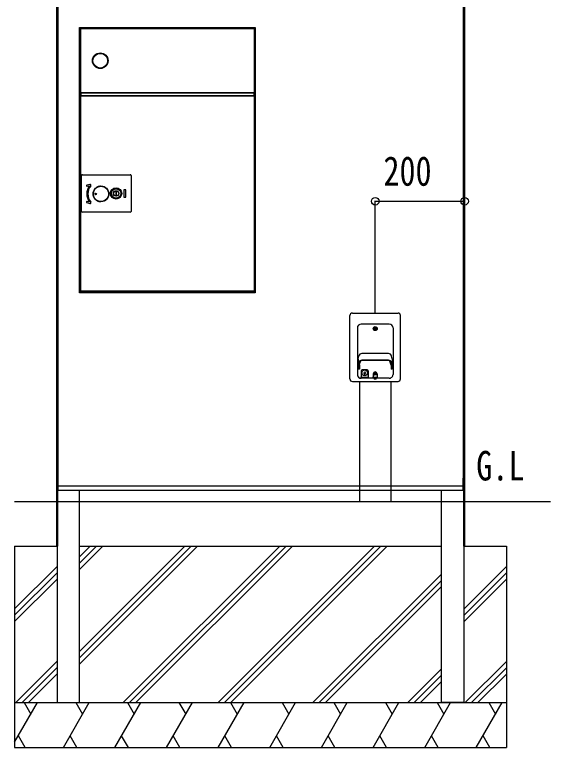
# Model space of a CAD drawing. Units: millimetres, scale not verified. Extents: x -8410 to 8410, y -5940 to 5940.
# Drawn here: x -2870 to -1672, y -4260 to -2621 of the extents above; entities that cross this region are included whole.
import ezdxf
from ezdxf.enums import TextEntityAlignment as Align

# ---------------------------------------------------------------- set-up
doc = ezdxf.new("R2010")
doc.units = ezdxf.units.MM
doc.header["$LTSCALE"] = 30
for name, color, linetype in [('0-1_USER1', 3, 'Continuous'), ('0-3_YKK_13', 4, 'Continuous'), ('0-4_YKK_A1', 4, 'Continuous'), ('0-5_YKK_D', 6, 'Continuous')]:
    doc.layers.add(name, color=color, linetype=linetype)
doc.styles.add('ＭＳ ゴシック', font='')
doc.styles.get('ＭＳ ゴシック').set_extended_font_data('MS Gothic')

msp = doc.modelspace()

# ---------------------------------------------------------------- linework, layer by layer
at = {"layer": '0-3_YKK_13'}
for p, q in [((-2772.96, -3679), (-2772.96, -2220)), ((-1866.96, -2220), (-1866.96, -3679)), ((-2722.96, -2652.3), (-2723.46, -2652.3)), ((-2723.46, -2652.5), (-2723.46, -2652.3)), ((-2722.96, -2651.5), (-2722.66, -2651.5)), ((-2722.96, -2651.5), (-2722.96, -2652.3)), ((-2722.96, -2652.3), (-2722.66, -2652.3)), ((-2722.66, -2651.5), (-2334.26, -2651.5)), ((-2722.66, -2652.3), (-2722.66, -2651.5)), ((-2722.66, -2652.3), (-2722.66, -2652.5)), ((-2722.66, -2652.3), (-2334.26, -2652.3)), ((-2722.66, -2652.5), (-2722.66, -2795.5)), ((-2334.26, -2652.3), (-2334.26, -2651.5)), ((-2333.96, -2651.5), (-2334.26, -2651.5)), ((-2334.26, -2652.3), (-2334.26, -2652.5)), ((-2333.96, -2652.3), (-2334.26, -2652.3)), ((-2333.46, -2652.5), (-2334.26, -2652.5)), ((-2334.26, -2652.5), (-2334.26, -2795.5)), ((-2333.96, -2651.5), (-2333.46, -2651.5)), ((-2333.96, -2652.3), (-2333.96, -2651.5)), ((-2333.46, -2652.3), (-2333.96, -2652.3)), ((-2333.46, -2651.5), (-2333.46, -2652.3)), ((-2333.46, -2652.3), (-2333.46, -2652.5)), ((-2333.46, -2652.5), (-2333.46, -2795.5)), ((-2722.66, -2795.5), (-2723.46, -2795.5)), ((-2723.46, -2795.7), (-2723.46, -2795.5)), ((-2722.96, -2796.5), (-2723.46, -2796.5)), ((-2723.46, -2801.5), (-2723.46, -2796.5)), ((-2723.46, -2802.3), (-2723.46, -2801.5)), ((-2723.46, -2801.5), (-2722.96, -2801.5)), ((-2722.96, -2802.3), (-2723.46, -2802.3)), ((-2723.46, -2802.5), (-2723.46, -2802.3)), ((-2722.96, -2795.7), (-2722.66, -2795.7)), ((-2722.96, -2795.7), (-2722.96, -2796.5)), ((-2722.96, -2796.5), (-2722.66, -2796.5)), ((-2722.96, -2801.5), (-2722.66, -2801.5)), ((-2722.96, -2801.5), (-2722.96, -2802.3)), ((-2722.96, -2802.3), (-2722.66, -2802.3)), ((-2722.66, -2795.7), (-2722.66, -2795.5)), ((-2722.66, -2795.7), (-2722.66, -2796.5)), ((-2334.26, -2795.7), (-2722.66, -2795.7)), ((-2334.26, -2796.5), (-2722.66, -2796.5)), ((-2722.66, -2796.5), (-2722.66, -2801.5)), ((-2722.66, -2801.5), (-2334.26, -2801.5)), ((-2722.66, -2802.3), (-2722.66, -2801.5)), ((-2722.66, -2802.3), (-2722.66, -2802.5)), ((-2722.66, -2802.3), (-2334.26, -2802.3)), ((-2722.66, -2802.5), (-2722.66, -3239.5)), ((-2721.86, -2796.5), (-2721.86, -2801.5)), ((-2721.76, -2801.5), (-2721.76, -2796.5)), ((-2335.16, -2796.5), (-2335.16, -2801.5)), ((-2335.06, -2796.5), (-2335.06, -2801.5)), ((-2334.26, -2795.7), (-2334.26, -2795.5)), ((-2333.46, -2795.5), (-2334.26, -2795.5)), ((-2334.26, -2795.7), (-2334.26, -2796.5)), ((-2333.96, -2795.7), (-2334.26, -2795.7)), ((-2333.96, -2796.5), (-2334.26, -2796.5)), ((-2334.26, -2796.5), (-2334.26, -2801.5)), ((-2334.26, -2802.3), (-2334.26, -2801.5)), ((-2333.96, -2801.5), (-2334.26, -2801.5)), ((-2334.26, -2802.3), (-2334.26, -2802.5)), ((-2333.96, -2802.3), (-2334.26, -2802.3)), ((-2333.46, -2802.5), (-2334.26, -2802.5)), ((-2334.26, -2802.5), (-2334.26, -3239.5)), ((-2333.96, -2795.7), (-2333.46, -2795.7)), ((-2333.96, -2796.5), (-2333.96, -2795.7)), ((-2333.46, -2796.5), (-2333.96, -2796.5)), ((-2333.96, -2801.5), (-2333.46, -2801.5)), ((-2333.96, -2802.3), (-2333.96, -2801.5)), ((-2333.46, -2795.5), (-2333.46, -2795.7)), ((-2333.46, -2795.7), (-2333.46, -2796.5)), ((-2333.46, -2796.5), (-2333.46, -2801.5)), ((-2333.46, -2802.3), (-2333.46, -2802.5)), ((-2720.46, -3061.01), (-2720.46, -2980.99)), ((-2718.47, -2979), (-2611.45, -2979)), ((-2609.46, -2980.99), (-2609.46, -3061.01)), ((-2701.47, -3000.81), (-2708.26, -3002.5)), ((-2707.66, -3004.93), (-2703.69, -3003.94)), ((-2625.96, -3013.25), (-2625.96, -3028.75)), ((-2621.46, -3012.75), (-2625.46, -3012.75)), ((-2620.96, -3028.75), (-2620.96, -3013.25)), ((-2643.77, -3026.01), (-2641.97, -3025.98)), ((-2641.97, -3025.98), (-2642.14, -3015.99)), ((-2625.46, -3029.25), (-2621.46, -3029.25)), ((-2708.26, -3041.51), (-2701.47, -3043.2)), ((-2703.69, -3040.07), (-2707.66, -3039.08)), ((-2611.45, -3063), (-2718.47, -3063)), ((-2722.66, -3239.5), (-2723.46, -3239.5)), ((-2723.46, -3239.7), (-2723.46, -3239.5)), ((-2722.96, -3240.5), (-2723.46, -3240.5)), ((-2722.96, -3239.7), (-2722.66, -3239.7)), ((-2722.96, -3239.7), (-2722.96, -3240.5)), ((-2722.96, -3240.5), (-2722.66, -3240.5)), ((-2722.66, -3239.7), (-2722.66, -3239.5)), ((-2722.66, -3239.7), (-2722.66, -3240.5)), ((-2334.26, -3239.7), (-2722.66, -3239.7)), ((-2334.26, -3240.5), (-2722.66, -3240.5)), ((-2722.66, -3240.5), (-2722.66, -3241.5)), ((-2721.86, -3241.5), (-2722.66, -3241.5)), ((-2721.86, -3240.5), (-2721.86, -3241.5)), ((-2712.36, -3241.5), (-2721.86, -3241.5)), ((-2711.76, -3241.5), (-2712.36, -3241.5)), ((-2711.86, -3241), (-2711.86, -3240.5)), ((-2711.76, -3240.7), (-2711.86, -3240.7)), ((-2711.76, -3240.7), (-2711.76, -3240.5)), ((-2342.66, -3240.7), (-2711.76, -3240.7)), ((-2342.66, -3240.5), (-2342.66, -3240.7)), ((-2342.66, -3240.7), (-2342.66, -3241.5)), ((-2342.56, -3240.7), (-2342.66, -3240.7)), ((-2342.06, -3241.5), (-2342.66, -3241.5)), ((-2342.56, -3241), (-2342.56, -3240.5)), ((-2335.06, -3241.5), (-2342.06, -3241.5)), ((-2335.06, -3240.5), (-2335.06, -3241.5)), ((-2334.26, -3239.7), (-2334.26, -3239.5)), ((-2334.26, -3239.7), (-2334.26, -3240.5)), ((-2333.96, -3239.7), (-2334.26, -3239.7)), ((-2333.96, -3240.5), (-2334.26, -3240.5)), ((-2333.46, -3240.7), (-2334.26, -3240.7)), ((-2333.96, -3239.7), (-2333.46, -3239.7)), ((-2333.96, -3240.5), (-2333.96, -3239.7)), ((-2333.46, -3240.5), (-2333.96, -3240.5)), ((-2333.46, -3239.5), (-2333.46, -3239.7)), ((-2333.46, -3239.7), (-2333.46, -3240.5)), ((-2333.46, -3240.5), (-2333.46, -3240.7)), ((-2119.96, -3436), (-2119.96, -3294)), ((-2114.46, -3288.5), (-2012.46, -3288.5)), ((-2006.96, -3436), (-2006.96, -3294)), ((-2103.41, -3321.8), (-2103.41, -3425.8)), ((-2032.21, -3313.1), (-2094.71, -3313.1)), ((-2064.52, -3323.65), (-2065.9, -3325.04)), ((-2063.81, -3324.36), (-2065.2, -3325.75)), ((-2064.45, -3321.6), (-2065.16, -3322.31)), ((-2064.52, -3322.95), (-2065.16, -3322.31)), ((-2063.81, -3322.24), (-2064.45, -3321.6)), ((-2061.72, -3320.85), (-2063.1, -3322.24)), ((-2062.47, -3325), (-2063.1, -3324.36)), ((-2061.76, -3324.29), (-2062.47, -3325)), ((-2061.01, -3321.56), (-2062.4, -3322.95)), ((-2061.76, -3324.29), (-2062.4, -3323.65)), ((-2023.51, -3321.8), (-2023.51, -3425.8)), ((-2101.31, -3391.15), (-2099.92, -3384.76)), ((-2101.31, -3391.15), (-2101.31, -3413.8)), ((-2033.83, -3379.26), (-2093.08, -3379.26)), ((-2025.6, -3391.15), (-2027, -3384.76)), ((-2025.6, -3391.15), (-2025.6, -3413.8)), ((-2101.31, -3404.95), (-2099.99, -3399.33)), ((-2098.81, -3404.95), (-2097.22, -3398.18)), ((-2098.81, -3404.95), (-2098.81, -3413.8)), ((-2033.74, -3393.93), (-2093.17, -3393.93)), ((-2034.08, -3394.71), (-2092.84, -3394.71)), ((-2028.1, -3404.95), (-2029.7, -3398.18)), ((-2028.1, -3404.95), (-2028.1, -3413.8)), ((-2025.6, -3404.95), (-2026.93, -3399.33)), ((-2098.81, -3413.8), (-2101.31, -3413.8)), ((-2094.71, -3417.8), (-2094.71, -3431.3)), ((-2081.21, -3415.8), (-2092.71, -3415.8)), ((-2083.97, -3422.86), (-2089.94, -3422.86)), ((-2084.91, -3424.26), (-2089.01, -3424.26)), ((-2086.96, -3418.94), (-2086.96, -3422.86)), ((-2079.21, -3417.8), (-2079.21, -3431.3)), ((-2067.71, -3424.3), (-2067.71, -3431.5)), ((-2064.52, -3424.65), (-2066.26, -3426.4)), ((-2063.81, -3425.36), (-2065.55, -3427.1)), ((-2064.45, -3422.6), (-2065.16, -3423.31)), ((-2064.52, -3423.95), (-2065.16, -3423.31)), ((-2064.45, -3426), (-2065.16, -3425.29)), ((-2063.81, -3423.24), (-2064.45, -3422.6)), ((-2061.36, -3421.5), (-2063.1, -3423.24)), ((-2062.47, -3426), (-2063.1, -3425.36)), ((-2061.76, -3423.31), (-2062.47, -3422.6)), ((-2061.76, -3425.29), (-2062.47, -3426)), ((-2060.65, -3422.2), (-2062.4, -3423.95)), ((-2061.76, -3425.29), (-2062.4, -3424.65)), ((-2059.21, -3424.3), (-2059.21, -3431.5)), ((-2025.6, -3413.8), (-2028.1, -3413.8)), ((-2114.46, -3441.5), (-2012.46, -3441.5)), ((-2077.71, -3432.8), (-2096.21, -3432.8)), ((-2032.21, -3434.5), (-2094.71, -3434.5)), ((-2085.84, -3425.66), (-2088.08, -3425.66)), ((-2057.71, -3433), (-2069.21, -3433)), ((-2065.96, -3434.5), (-2065.96, -3435.05)), ((-2062.21, -3436.3), (-2064.71, -3436.3)), ((-2060.96, -3434.5), (-2060.96, -3435.05))]:
    msp.add_line(p, q, dxfattribs=at)
msp.add_lwpolyline([(-2331.96, -3243), (-2724.96, -3243), (-2724.96, -2650), (-2331.96, -2650)], close=True, dxfattribs=at)
for points in [[(-2723.46, -2652.3), (-2723.46, -2651.5), (-2722.96, -2651.5)], [(-2722.66, -2652.5), (-2723.46, -2652.5), (-2723.46, -2795.5)], [(-2723.46, -2796.5), (-2723.46, -2795.7), (-2722.96, -2795.7)], [(-2722.66, -2802.5), (-2723.46, -2802.5), (-2723.46, -3239.5)], [(-2333.46, -2802.5), (-2333.46, -3239.5), (-2334.26, -3239.5)], [(-2333.46, -2801.5), (-2333.46, -2802.3), (-2333.96, -2802.3)], [(-2678.1, -3004.72), (-2678.91, -3004.8), (-2679.73, -3004.91), (-2680.53, -3005.06), (-2681.33, -3005.25), (-2682.12, -3005.48), (-2682.89, -3005.74), (-2683.65, -3006.04), (-2684.38, -3006.37), (-2685.1, -3006.73), (-2685.81, -3007.13), (-2686.49, -3007.56), (-2687.16, -3008.03), (-2687.81, -3008.52), (-2688.43, -3009.05), (-2689.02, -3009.6), (-2689.59, -3010.18), (-2690.13, -3010.78), (-2690.64, -3011.41), (-2691.12, -3012.07), (-2691.57, -3012.75), (-2691.99, -3013.45), (-2692.38, -3014.16), (-2692.73, -3014.89), (-2693.04, -3015.64), (-2693.32, -3016.4), (-2693.57, -3017.18), (-2693.78, -3017.97), (-2693.95, -3018.76), (-2694.08, -3019.56), (-2694.18, -3020.37), (-2694.23, -3021.18), (-2694.25, -3021.99), (-2694.24, -3022.81), (-2694.18, -3023.62), (-2694.08, -3024.44), (-2693.95, -3025.24), (-2693.78, -3026.04), (-2693.57, -3026.82), (-2693.33, -3027.6)], [(-2693.36, -3016.41), (-2693.08, -3015.65), (-2692.77, -3014.9), (-2692.42, -3014.17), (-2692.03, -3013.45), (-2691.61, -3012.75), (-2691.16, -3012.07), (-2690.68, -3011.42), (-2690.17, -3010.79), (-2689.63, -3010.19), (-2689.06, -3009.6), (-2688.46, -3009.05), (-2687.84, -3008.52), (-2687.2, -3008.03), (-2686.54, -3007.57), (-2685.86, -3007.14), (-2685.15, -3006.74), (-2684.43, -3006.37), (-2683.68, -3006.04), (-2682.92, -3005.74), (-2682.15, -3005.48), (-2681.36, -3005.25), (-2680.57, -3005.06), (-2679.76, -3004.91), (-2678.95, -3004.8), (-2678.13, -3004.72)], [(-2693.18, -3016.53), (-2692.91, -3015.78), (-2692.6, -3015.05), (-2692.26, -3014.32), (-2691.88, -3013.61), (-2691.47, -3012.92), (-2691.03, -3012.25), (-2690.56, -3011.6), (-2690.06, -3010.98), (-2689.54, -3010.39), (-2688.99, -3009.82), (-2688.41, -3009.27), (-2687.81, -3008.75), (-2687.18, -3008.26), (-2686.53, -3007.8), (-2685.86, -3007.37), (-2685.18, -3006.97), (-2684.48, -3006.61), (-2683.76, -3006.27), (-2683.02, -3005.97), (-2682.27, -3005.71), (-2681.5, -3005.47), (-2680.72, -3005.28), (-2679.93, -3005.12), (-2679.13, -3005), (-2678.33, -3004.91)], [(-2678.3, -3004.91), (-2678.93, -3004.97), (-2679.55, -3005.06), (-2680.18, -3005.17), (-2680.79, -3005.3), (-2681.4, -3005.46), (-2682.01, -3005.63), (-2682.61, -3005.83), (-2683.19, -3006.05), (-2683.77, -3006.29), (-2684.33, -3006.55), (-2684.89, -3006.83), (-2685.43, -3007.13), (-2685.96, -3007.45), (-2686.48, -3007.79), (-2686.99, -3008.15), (-2687.49, -3008.53)], [(-2679.34, -3005.02), (-2679.14, -3005), (-2678.94, -3004.97), (-2678.74, -3004.95), (-2678.53, -3004.93), (-2678.33, -3004.91)], [(-2678.13, -3039.29), (-2678.95, -3039.21), (-2679.76, -3039.1), (-2680.57, -3038.94), (-2681.36, -3038.76), (-2682.15, -3038.53), (-2682.93, -3038.27), (-2683.68, -3037.97), (-2684.42, -3037.64), (-2685.14, -3037.28), (-2685.84, -3036.88), (-2686.53, -3036.45), (-2687.2, -3035.98), (-2687.84, -3035.49), (-2688.46, -3034.96), (-2689.06, -3034.41), (-2689.62, -3033.83), (-2690.16, -3033.23), (-2690.67, -3032.6), (-2691.16, -3031.94), (-2691.61, -3031.26), (-2692.03, -3030.56), (-2692.41, -3029.85), (-2692.76, -3029.12), (-2693.08, -3028.37), (-2693.36, -3027.61), (-2693.6, -3026.83), (-2693.81, -3026.04), (-2693.98, -3025.24), (-2694.12, -3024.44), (-2694.21, -3023.64), (-2694.27, -3022.83), (-2694.29, -3022.02), (-2694.27, -3021.2), (-2694.21, -3020.38), (-2694.12, -3019.57), (-2693.98, -3018.76), (-2693.81, -3017.97), (-2693.61, -3017.18), (-2693.36, -3016.41)], [(-2678.33, -3039.1), (-2679.13, -3039.01), (-2679.93, -3038.89), (-2680.72, -3038.73), (-2681.5, -3038.54), (-2682.27, -3038.3), (-2683.02, -3038.04), (-2683.76, -3037.74), (-2684.48, -3037.4), (-2685.18, -3037.04), (-2685.86, -3036.64), (-2686.53, -3036.21), (-2687.18, -3035.75), (-2687.81, -3035.26), (-2688.41, -3034.74), (-2688.99, -3034.19), (-2689.54, -3033.62), (-2690.06, -3033.03), (-2690.56, -3032.41), (-2691.03, -3031.76), (-2691.47, -3031.09), (-2691.87, -3030.4), (-2692.25, -3029.7), (-2692.59, -3028.98), (-2692.89, -3028.25), (-2693.17, -3027.5), (-2693.41, -3026.74), (-2693.61, -3025.96), (-2693.78, -3025.18), (-2693.91, -3024.39), (-2694, -3023.6), (-2694.05, -3022.81), (-2694.07, -3022.02), (-2694.06, -3021.22), (-2694, -3020.42), (-2693.91, -3019.62), (-2693.78, -3018.83), (-2693.61, -3018.06), (-2693.41, -3017.29), (-2693.18, -3016.53)], [(-2693.33, -3027.6), (-2693.05, -3028.36), (-2692.73, -3029.1), (-2692.38, -3029.84), (-2691.99, -3030.56), (-2691.57, -3031.26), (-2691.13, -3031.94), (-2690.65, -3032.59), (-2690.14, -3033.22), (-2689.6, -3033.82), (-2689.03, -3034.4), (-2688.43, -3034.96), (-2687.81, -3035.49), (-2687.17, -3035.98), (-2686.5, -3036.44), (-2685.82, -3036.87), (-2685.12, -3037.27), (-2684.39, -3037.63), (-2683.65, -3037.97), (-2682.89, -3038.27), (-2682.12, -3038.53), (-2681.33, -3038.76), (-2680.53, -3038.94), (-2679.73, -3039.1), (-2678.91, -3039.21), (-2678.1, -3039.29)], [(-2642.14, -3015.99), (-2643.94, -3016.02), (-2643.77, -3026.01)], [(-2687.49, -3035.48), (-2686.99, -3035.86), (-2686.48, -3036.22), (-2685.96, -3036.56), (-2685.43, -3036.88), (-2684.89, -3037.18), (-2684.33, -3037.46), (-2683.77, -3037.72), (-2683.19, -3037.96), (-2682.61, -3038.18), (-2682.01, -3038.37), (-2681.4, -3038.55), (-2680.79, -3038.71), (-2680.17, -3038.84), (-2679.55, -3038.95), (-2678.93, -3039.03), (-2678.3, -3039.1)], [(-2679.3, -3038.98), (-2679.1, -3039.01), (-2678.9, -3039.04), (-2678.7, -3039.06), (-2678.5, -3039.08), (-2678.3, -3039.1)], [(-2723.46, -3240.5), (-2723.46, -3239.7), (-2722.96, -3239.7)], [(-2722.66, -3240.7), (-2723.46, -3240.7), (-2723.46, -3240.5)], [(-2342.66, -3241.5), (-2711.76, -3241.5), (-2711.76, -3240.7)], [(-2334.26, -3240.5), (-2334.26, -3241.5), (-2335.06, -3241.5)]]:
    msp.add_lwpolyline(points, dxfattribs=at)
for centre, radius in [((-2678.46, -2724), 17.45), ((-2678.46, -2724), 16.45), ((-2676.92, -3022), 17.68), ((-2676.95, -3022), 17.5), ((-2676.95, -3022), 17.11), ((-2642.96, -3021), 12.5), ((-2642.96, -3021), 10.59), ((-2642.96, -3021), 6), ((-2642.96, -3021), 5.7), ((-2688.92, -3022), 1.75), ((-2063.46, -3323.3), 4.4), ((-2063.46, -3323.3), 3), ((-2086.96, -3422.3), 6.5), ((-2063.46, -3424.3), 3.5)]:
    msp.add_circle(centre, radius, dxfattribs=at)
for centre, radius, start, end in [((-2707.96, -3003.71), 1.25, 104, 284), ((-2676.95, -3022), 31.75, 146.31167, 213.68833), ((-2676.95, -3022), 29.25, 141.02124, 218.97876), ((-2703.62, -3004.23), 0.3, 326.31167, 104), ((-2701.05, -3002.5), 1.75, 321.02124, 104), ((-2655.63, -3028.83), 32.97, 133.02751, 133.50945), ((-2655.6, -3028.83), 32.97, 133.02751, 133.50945), ((-2625.46, -3013.25), 0.5, 90, 180), ((-2621.46, -3013.25), 0.5, 0, 90), ((-2625.46, -3028.75), 0.5, 180, 270), ((-2621.46, -3028.75), 0.5, 270, 0), ((-2707.96, -3040.3), 1.25, 76, 256), ((-2703.62, -3039.78), 0.3, 256, 33.68833), ((-2701.05, -3041.5), 1.75, 256, 38.97876), ((-2655.63, -3015.18), 32.97, 226.49055, 226.97249), ((-2655.6, -3015.18), 32.97, 226.49055, 226.97249), ((-2712.36, -3241), 0.5, 270, 0), ((-2342.06, -3241), 0.5, 180, 270), ((-2114.46, -3294), 5.5, 90, 180), ((-2012.46, -3294), 5.5, 0, 90), ((-2094.71, -3321.8), 8.7, 90, 180), ((-2064.87, -3323.3), 0.5, 315.00005, 45.00003), ((-2063.46, -3321.89), 0.5, 224.99997, 315.00003), ((-2063.46, -3324.71), 0.5, 45.00003, 135), ((-2062.04, -3323.3), 0.5, 135, 224.99997), ((-2032.21, -3321.8), 8.7, 0, 90), ((-2093.08, -3386.26), 7, 90, 167.69141), ((-2033.83, -3386.26), 7, 12.30864, 90), ((-2093.17, -3400.93), 7, 90, 166.75116), ((-2092.84, -3399.21), 4.5, 90, 166.73304), ((-2034.08, -3399.21), 4.5, 13.26704, 90), ((-2033.74, -3400.93), 7, 13.24892, 90), ((-2092.71, -3417.8), 2, 90, 180), ((-2081.21, -3417.8), 2, 0.00003, 90), ((-2063.46, -3424.3), 4.25, 0.00003, 180), ((-2064.87, -3424.3), 0.5, 315.00005, 45.00003), ((-2063.46, -3422.89), 0.5, 224.99997, 315.00003), ((-2063.46, -3425.71), 0.5, 45.00003, 135), ((-2062.04, -3424.3), 0.5, 135, 224.99997), ((-2114.46, -3436), 5.5, 180, 270), ((-2094.71, -3425.8), 8.7, 180, 270), ((-2096.21, -3431.3), 1.5, 270, 0.00002), ((-2077.71, -3431.3), 1.5, 180, 270), ((-2069.21, -3431.5), 1.5, 270, 0.00002), ((-2064.71, -3435.05), 1.25, 180, 270), ((-2062.21, -3435.05), 1.25, 270, 0.00002), ((-2057.71, -3431.5), 1.5, 180, 270), ((-2032.21, -3425.8), 8.7, 270, 0.00002), ((-2012.46, -3436), 5.5, 270, 0)]:
    msp.add_arc(centre, radius, start, end, dxfattribs=at)
for centre, major_axis in [((-2718.45, -2981.01), (1.43, -1.43)), ((-2611.47, -2981.01), (-1.43, -1.43)), ((-2718.45, -3060.99), (1.43, 1.43)), ((-2611.47, -3060.99), (-1.43, 1.43))]:
    msp.add_ellipse(centre, major_axis=major_axis, ratio=0.992433, start_param=2.3599926, end_param=3.9231927, dxfattribs=at)
at = {"layer": '0-4_YKK_A1'}
for p, q in [((-2776.46, -2220), (-2776.46, -3810)), ((-2773.96, -2220), (-2773.96, -3810)), ((-1865.96, -2220), (-1865.96, -3810)), ((-1863.46, -2220), (-1863.46, -3810)), ((-2098.46, -3441.5), (-2098.46, -3710)), ((-2028.46, -3441.5), (-2028.46, -3710)), ((-2772.96, -3685), (-2772.96, -3657.5)), ((-1866.96, -3685), (-1866.96, -3657.5)), ((-2773.02, -3675), (-1866.96, -3675)), ((-2773.02, -3685), (-1866.96, -3685)), ((-2724.96, -4160), (-2724.96, -3685)), ((-1914.96, -4160), (-1914.96, -3685)), ((-2869.96, -3710), (-1671.69, -3710)), ((-2098.46, -3710), (-2028.46, -3710)), ((-2869.96, -3810), (-2869.96, -4260)), ((-2869.96, -3810), (-2774.96, -3810)), ((-2776.46, -3810), (-2773.96, -3810)), ((-2774.96, -3810), (-2774.96, -4160)), ((-2724.96, -3833.74), (-2701.22, -3810)), ((-2724.96, -4045.87), (-2489.09, -3810)), ((-2724.96, -3847.88), (-2687.08, -3810)), ((-2724.96, -4060.01), (-2474.95, -3810)), ((-2724.96, -3862.02), (-2672.94, -3810)), ((-2724.96, -4074.15), (-2460.81, -3810)), ((-2626.96, -4160), (-2276.96, -3810)), ((-2612.82, -4160), (-2262.82, -3810)), ((-2598.67, -4160), (-2248.67, -3810)), ((-2414.83, -4160), (-2064.83, -3810)), ((-2400.68, -4160), (-2050.68, -3810)), ((-2386.54, -4160), (-2036.54, -3810)), ((-1863.46, -3810), (-1865.96, -3810)), ((-1864.96, -3810), (-1864.96, -4160)), ((-1864.96, -3810), (-1769.96, -3810)), ((-1769.96, -3810), (-1769.96, -4260)), ((-2869.96, -3950.36), (-2774.96, -3855.36)), ((-1864.96, -3950.67), (-1769.96, -3855.67)), ((-2869.96, -3964.5), (-2774.96, -3869.5)), ((-2869.96, -3978.65), (-2774.96, -3883.65)), ((-2202.69, -4160), (-1914.96, -3872.26)), ((-1864.96, -3964.81), (-1769.96, -3869.81)), ((-1864.96, -3978.95), (-1769.96, -3883.95)), ((-2188.55, -4160), (-1914.96, -3886.41)), ((-2174.41, -4160), (-1914.96, -3900.55)), ((-2867.46, -4160), (-2774.96, -4067.49)), ((-1862.16, -4160), (-1769.96, -4067.8)), ((-2853.32, -4160), (-2774.96, -4081.64)), ((-2839.18, -4160), (-2774.96, -4095.78)), ((-1990.56, -4160), (-1914.96, -4084.4)), ((-1848.02, -4160), (-1769.96, -4081.94)), ((-1833.87, -4160), (-1769.96, -4096.08)), ((-1976.42, -4160), (-1914.96, -4098.54)), ((-1962.28, -4160), (-1914.96, -4112.68)), ((-2869.96, -4160), (-1769.96, -4160)), ((-2869.96, -4248.62), (-2818.79, -4160)), ((-2848.79, -4160), (-2833.79, -4185.98)), ((-2774.96, -4160), (-2724.96, -4160)), ((-2761.06, -4260), (-2703.32, -4160)), ((-2733.32, -4160), (-2718.32, -4185.98)), ((-2645.59, -4260), (-2587.85, -4160)), ((-2617.85, -4160), (-2602.85, -4185.98)), ((-2530.12, -4260), (-2472.38, -4160)), ((-2502.38, -4160), (-2487.38, -4185.98)), ((-2414.65, -4260), (-2356.91, -4160)), ((-2386.91, -4160), (-2371.91, -4185.98)), ((-2299.18, -4260), (-2241.44, -4160)), ((-2271.44, -4160), (-2256.44, -4185.98)), ((-2183.71, -4260), (-2125.97, -4160)), ((-2155.97, -4160), (-2140.97, -4185.98)), ((-2068.24, -4260), (-2010.5, -4160)), ((-2040.5, -4160), (-2025.5, -4185.98)), ((-1952.77, -4260), (-1895.03, -4160)), ((-1925.03, -4160), (-1910.03, -4185.98)), ((-1864.96, -4160), (-1914.96, -4160)), ((-1837.3, -4260), (-1779.56, -4160)), ((-1809.56, -4160), (-1794.56, -4185.98)), ((-2846.53, -4260), (-2861.53, -4234.02)), ((-2731.06, -4260), (-2746.06, -4234.02)), ((-2615.59, -4260), (-2630.59, -4234.02)), ((-2500.12, -4260), (-2515.12, -4234.02)), ((-2384.65, -4260), (-2399.65, -4234.02)), ((-2269.18, -4260), (-2284.18, -4234.02)), ((-2153.71, -4260), (-2168.71, -4234.02)), ((-2038.24, -4260), (-2053.24, -4234.02)), ((-1922.77, -4260), (-1937.77, -4234.02)), ((-1807.3, -4260), (-1822.3, -4234.02)), ((-2869.96, -4260), (-1769.96, -4260))]:
    msp.add_line(p, q, dxfattribs=at)
msp.add_lwpolyline([(-2724.96, -3810), (-2319.96, -3810), (-1914.96, -3810)], dxfattribs=at)
at = {"layer": '0-5_YKK_D'}
for p, q in [((-2063.46, -3287.5), (-2063.46, -3037.5)), ((-2063.46, -3038.5), (-1863.46, -3038.5))]:
    msp.add_line(p, q, dxfattribs=at)
for centre in [(-2063.46, -3038.5), (-1863.46, -3038.5)]:
    msp.add_circle(centre, 8.5, dxfattribs=at)

# ---------------------------------------------------------------- texts
at = {"layer": '0-1_USER1', "style": 'ＭＳ ゴシック', "width": 0.8}
msp.add_text('G.L', height=65.98, dxfattribs=at).set_placement((-1837.44, -3682.74), align=Align.BOTTOM_LEFT)
at = {"layer": '0-5_YKK_D', "style": 'ＭＳ ゴシック', "width": 0.8}
msp.add_text('200', height=65.98, dxfattribs=at).set_placement((-2045.06, -3023.5), align=Align.BOTTOM_LEFT)

doc.saveas('drawing.dxf')
